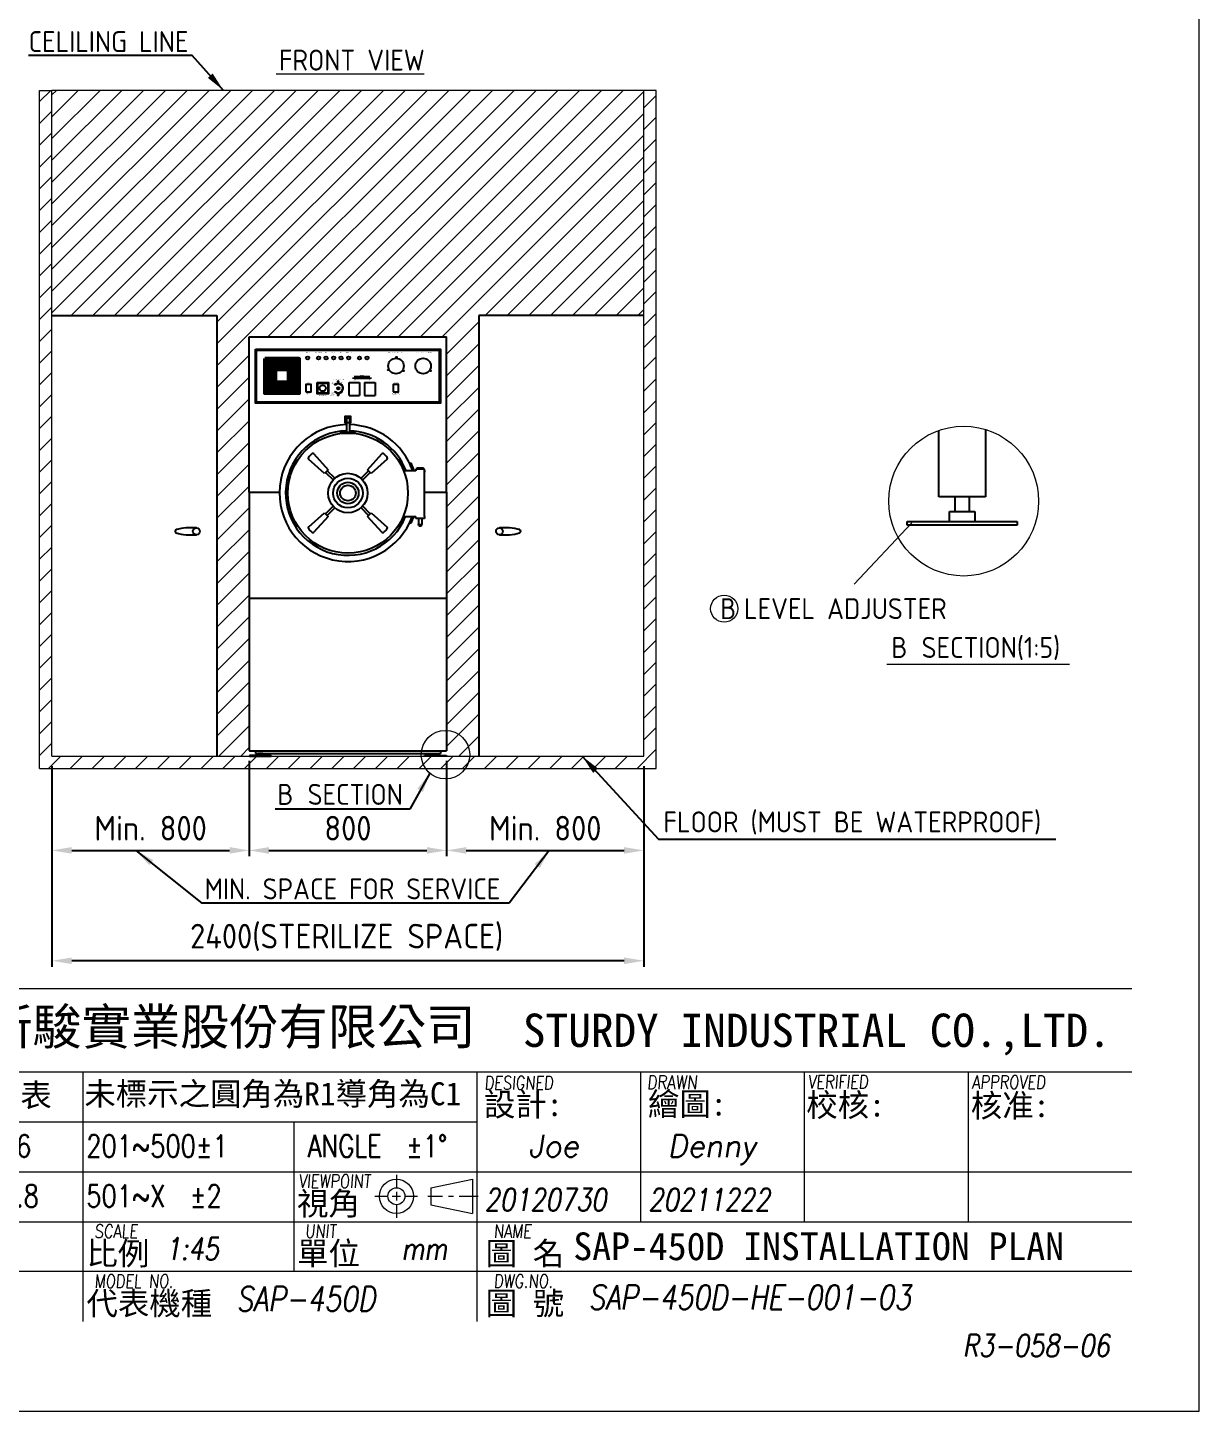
# Model space of a CAD drawing. Header units: millimetres. Extents: x -206125 to -192940, y -10422 to -1152.
# Drawn here: x -197691 to -192940, y -10422 to -4811 of the extents above; entities that cross this region are included whole.
import ezdxf

# ---------------------------------------------------------------- set-up
doc = ezdxf.new("R2010")
doc.units = ezdxf.units.MM
doc.header["$MEASUREMENT"] = 0
doc.linetypes.add('HIDDEN', pattern=[9.525, 6.35, -3.175])
doc.layers.get('0').update_dxf_attribs({"lineweight": 25})
for name, color, linetype, lineweight in [('D', 3, 'Continuous', 13), ('F', 7, 'Continuous', 15), ('H', 2, 'HIDDEN', 15), ('S', 4, 'Continuous', 15), ('T', 4, 'Continuous', 15)]:
    doc.layers.add(name, color=color, linetype=linetype, lineweight=lineweight)
doc.styles.get("Standard").update_dxf_attribs({"font": 'KAIU.TTF'})
doc.styles.add('STU25', font='isocp2.shx')
doc.styles.add('Text', font='romans.shx', dxfattribs={"width": 0.8, "oblique": 10})
doc.dimstyles.new('STU25', dxfattribs={"dimscale": 40, "dimtxt": 2.5, "dimasz": 2, "dimexe": 0.6, "dimexo": 1, "dimgap": 1, "dimtad": 1, "dimdsep": 46, "dimtxsty": 'STU25', "dimcen": 2, "dimazin": 2, "dimtfac": 1, "dimtmove": 0, "dimatfit": 3, "dimfxl": 0, "dimtolj": 1, "dimtzin": 0, "dimarcsym": 0})
doc.dimstyles.new('STU25$7', dxfattribs={"dimscale": 40, "dimtxt": 2.5, "dimasz": 2, "dimexe": 1.25, "dimexo": 0.625, "dimgap": 1, "dimtad": 0, "dimdec": 4, "dimdsep": 46, "dimtxsty": 'STU25', "dimcen": 2.5, "dimazin": 2, "dimtfac": 1, "dimtdec": 4, "dimtmove": 0, "dimatfit": 3, "dimfxl": 0, "dimtolj": 1, "dimtzin": 0, "dimarcsym": 0})

# ---------------------------------------------------------------- blocks, each defined once
blk = doc.blocks.new('*D5')
at = {"layer": 'D', "color": 0, "lineweight": -2}
for p, q in [((-195992.2, -7783.8), (-195992.2, -8171.1)), ((-195192.2, -7804.8), (-195192.2, -8171.1)), ((-195912.2, -8147.1), (-195272.2, -8147.1))]:
    blk.add_line(p, q, dxfattribs=at)
at = {"layer": 'D', "color": 0}
for points in [[(-195912.2, -8133.7), (-195912.2, -8160.4), (-195992.2, -8147.1)], [(-195272.2, -8160.4), (-195272.2, -8133.7), (-195192.2, -8147.1)]]:
    blk.add_solid(points, dxfattribs=at)
at = {"layer": 'Defpoints', "color": 0}
for p in [(-195992.2, -7743.8), (-195192.2, -7764.8), (-195192.2, -8147.1)]:
    blk.add_point(p, dxfattribs=at)
at = {"layer": 'D', "color": 0, "insert": (-195592.2, -8057.1), "char_height": 100, "attachment_point": 5, "style": 'STU25'}
blk.add_mtext('\\A1;Min. 800', dxfattribs=at)
blk = doc.blocks.new('*D4')
at = {"layer": 'D', "color": 0, "lineweight": -2}
for p, q in [((-196792.2, -7783.8), (-196792.2, -8171.1)), ((-197592.2, -7804.8), (-197592.2, -8171.1)), ((-197512.2, -8147.1), (-196872.2, -8147.1))]:
    blk.add_line(p, q, dxfattribs=at)
at = {"layer": 'D', "color": 0}
for points in [[(-197512.2, -8133.7), (-197512.2, -8160.4), (-197592.2, -8147.1)], [(-196872.2, -8160.4), (-196872.2, -8133.7), (-196792.2, -8147.1)]]:
    blk.add_solid(points, dxfattribs=at)
at = {"layer": 'Defpoints', "color": 0}
for p in [(-197592.2, -7764.8), (-196792.2, -7743.8), (-196792.2, -8147.1)]:
    blk.add_point(p, dxfattribs=at)
at = {"layer": 'D', "color": 0, "insert": (-197192.2, -8057.1), "char_height": 100, "attachment_point": 5, "style": 'STU25'}
blk.add_mtext('\\A1;Min. 800', dxfattribs=at)
blk = doc.blocks.new('*D15')
at = {"layer": 'D', "color": 0, "lineweight": -2}
for p, q in [((-196792.2, -7783.8), (-196792.2, -8171.1)), ((-195992.2, -7783.8), (-195992.2, -8171.1)), ((-196712.2, -8147.1), (-196072.2, -8147.1))]:
    blk.add_line(p, q, dxfattribs=at)
at = {"layer": 'D', "color": 0}
for points in [[(-196712.2, -8133.7), (-196712.2, -8160.4), (-196792.2, -8147.1)], [(-196072.2, -8160.4), (-196072.2, -8133.7), (-195992.2, -8147.1)]]:
    blk.add_solid(points, dxfattribs=at)
at = {"layer": 'Defpoints', "color": 0}
for p in [(-196792.2, -7743.8), (-195992.2, -7743.8), (-195992.2, -8147.1)]:
    blk.add_point(p, dxfattribs=at)
at = {"layer": 'D', "color": 0, "insert": (-196392.2, -8057.1), "char_height": 100, "attachment_point": 5, "style": 'STU25'}
blk.add_mtext('\\A1;800', dxfattribs=at)
blk = doc.blocks.new('*D21')
at = {"layer": 'D', "color": 0, "lineweight": -2}
for p, q in [((-197592.2, -7804.8), (-197592.2, -8618.7)), ((-195192.2, -7804.8), (-195192.2, -8618.7)), ((-195272.2, -8594.7), (-197512.2, -8594.7))]:
    blk.add_line(p, q, dxfattribs=at)
at = {"layer": 'D', "color": 0}
for points in [[(-197512.2, -8581.3), (-197512.2, -8608), (-197592.2, -8594.7)], [(-195272.2, -8608), (-195272.2, -8581.3), (-195192.2, -8594.7)]]:
    blk.add_solid(points, dxfattribs=at)
at = {"layer": 'Defpoints', "color": 0}
for p in [(-197592.2, -7764.8), (-195192.2, -7764.8), (-197592.2, -8594.7)]:
    blk.add_point(p, dxfattribs=at)
at = {"layer": 'D', "color": 0, "insert": (-196397.3, -8499.7), "char_height": 100, "attachment_point": 5, "style": 'STU25'}
blk.add_mtext('\\A1;{\\Fisocp2.shx;2400(STERILIZE SPACE)}', dxfattribs=at)
blk = doc.blocks.new('新駿LOGO')
at = {"attachment_point": 1, "style": 'STU25'}
for s, insert, char_height in [('{\\f標楷體|b0|i0|c136|p65;新駿實業股份有限公司}', (-504.12, -439.33), 3.25), ('{\\f標楷體|b0|i0|c136|p65;STURDY\\H0.9667x; \\H1.034x;INDUSTRIAL CO.,LTD.}', (-455.51, -439.78), 3)]:
    blk.add_mtext(s, dxfattribs=dict(at, insert=insert, char_height=char_height))
blk = doc.blocks.new('H421')
at = {"layer": 'F', "color": 7}
for p, q in [((155.91, 38.09), (286.91, 38.09)), ((211.36, 38.09), (286.91, 38.09)), ((155.91, 30.59), (286.91, 30.59)), ((192.41, 30.59), (192.41, 17.09)), ((242.66, 30.59), (242.66, 17.09)), ((257.41, 30.59), (257.41, 17.09)), ((272.16, 30.59), (272.16, 17.09)), ((155.91, 26.09), (227.91, 26.09)), ((211.41, 26.09), (211.41, 17.09)), ((155.91, 21.59), (286.91, 21.59)), ((214.91, 21.59), (286.91, 21.59)), ((227.91, 21.59), (286.91, 21.59)), ((155.91, 17.09), (286.91, 17.09)), ((211.41, 17.09), (211.41, 12.59)), ((227.91, 17.09), (227.91, 8.09)), ((286.91, 12.59), (155.91, 12.59))]:
    blk.add_line(p, q, dxfattribs=at)
at = {"layer": 'F'}
for p, q in [((227.91, 30.59), (227.91, 17.09)), ((192.41, 17.09), (192.41, 8.09))]:
    blk.add_line(p, q, dxfattribs=at)
at = {"layer": 'F', "color": 0}
for p, q in [((220.66, 21.32), (220.66, 20.14)), ((223.77, 20.14), (227.5, 20.92)), ((223.77, 20.14), (223.77, 18.62)), ((227.5, 20.92), (227.5, 17.84)), ((218.72, 19.38), (219.89, 19.38)), ((220.27, 19.38), (221.04, 19.38)), ((220.66, 19.77), (220.66, 19)), ((221.42, 19.38), (222.57, 19.38)), ((223.49, 19.38), (224.81, 19.38)), ((225.34, 19.38), (225.81, 19.38)), ((226.31, 19.38), (228.03, 19.38)), ((220.66, 18.62), (220.66, 17.45)), ((223.77, 18.62), (227.5, 17.84))]:
    blk.add_line(p, q, dxfattribs=at)
for radius in [1.54, 0.762]:
    blk.add_circle((220.66, 19.38), radius, dxfattribs=at)
blk.add_blockref('新駿LOGO', (687.56, 475.62))
at = {"layer": 'F', "lineweight": -3}
for s, height, p in [('未標示之圓角為R1導角為C1', 2.0757, (192.54, 27.58)), ('未標註者一般公差表', 2.076, (164.12, 27.45)), ('設計:', 2.076, (228.54, 26.61)), ('繪圖:', 2.076, (243.32, 26.66)), ('校核:', 2.076, (257.59, 26.57)), ('核准:', 2.076, (272.41, 26.52)), ('視角', 2.076, (211.71, 17.69)), ('比例', 2.076, (192.73, 13.19)), ('單位', 2.076, (211.71, 13.19)), ('圖 名', 2.076, (228.7, 13.19)), ('代表機種', 2.076, (192.73, 8.69)), ('圖 號', 2.076, (228.7, 8.69))]:
    blk.add_text(s, height=height, dxfattribs=at).set_placement(p)
at = {"layer": 'F', "color": 1, "lineweight": 15, "style": 'Text', "oblique": 5, "width": 0.8}
for s, height, p in [('DESIGNED', 1.2, (228.57, 29.01)), ('DRAWN', 1.245, (243.23, 29.03)), ('VERIFIED', 1.2, (257.72, 29.09)), ('APPROVED', 1.2, (272.5, 29.06)), ('VIEWPOINT', 1.2, (211.83, 20.13)), ('SCALE', 1.2, (193.44, 15.63)), ('UNIT', 1.2, (212.42, 15.63)), ('NAME', 1.2, (229.41, 15.63)), ('MODEL NO.', 1.2, (193.44, 11.13)), ('DWG.NO.', 1.2, (229.41, 11.13))]:
    blk.add_text(s, height=height, dxfattribs=at).set_placement(p)
at = {"layer": 'F', "lineweight": 20, "style": 'Text', "width": 0.8}
for s, p in [('51~100±0.6', (174.32, 22.91)), ('201~500±1', (192.72, 22.91)), ('ANGLE  ±1%%D', (212.68, 22.91)), ('101~200±0.8', (173.63, 18.41)), ('501~X  ±2', (192.72, 18.41))]:
    blk.add_text(s, height=2, dxfattribs=at).set_placement(p)

msp = doc.modelspace()

# ---------------------------------------------------------------- hatches: boundary and pattern name
h = msp.add_hatch(color=256)
h.paths.add_polyline_path([(-196767.24, -6113.847), (-196767.24, -6333.847), (-196017.24, -6333.847), (-196017.24, -6113.847)])
h.paths.add_polyline_path([(-196762.24, -6118.847), (-196762.24, -6328.847), (-196022.24, -6328.847), (-196022.24, -6118.847)], flags=16)
h = msp.add_hatch(color=2)
h.paths.add_polyline_path([(-196471.24, -6249.597), (-196517.24, -6249.597), (-196517.24, -6295.597), (-196471.24, -6295.597)])
h.paths.add_polyline_path([(-196474.24, -6252.597), (-196474.24, -6292.597), (-196514.24, -6292.597), (-196514.24, -6252.597)], flags=16)
h = msp.add_hatch(color=256)
h.paths.add_polyline_path([(-196444.657, -6258.016), (-196446.073, -6256.6, 0.01136804), (-196446.796, -6257.291), (-196443.968, -6260.119, -0.39222709), (-196419.51, -6259.194), (-196419.295, -6256.806, 0.03083087), (-196421.358, -6255.459), (-196420.457, -6253.671, 0.01136804), (-196421.34, -6253.201), (-196422.24, -6254.987, 0.30992327)])
h.paths.add_polyline_path([(-196422.143, -6288.38), (-196422.359, -6290.767, 0.55981906), (-196419.295, -6256.806), (-196419.51, -6259.194, -0.51491666)])
h.paths.add_polyline_path([(-196422.359, -6290.767), (-196422.143, -6288.38, -0.34118458), (-196443.968, -6285.575), (-196446.796, -6288.404, 0.01136804), (-196446.073, -6289.095), (-196444.657, -6287.679, 0.30810322)])
at = {"linetype": 'Continuous'}
for points in [[(-196760.529, -7761.847), (-196757.632, -7758.951), (-196757.632, -7761.847)], [(-196736.848, -7761.847), (-196733.951, -7761.847), (-196736.848, -7758.951)], [(-196047.632, -7761.847), (-196050.529, -7761.847), (-196047.632, -7758.951)], [(-196023.951, -7761.847), (-196026.848, -7758.951), (-196026.848, -7761.847)]]:
    msp.add_hatch(color=256, dxfattribs=at).paths.add_polyline_path(points)
at = {"layer": 'D'}
h = msp.add_hatch(dxfattribs=at)
h.set_pattern_fill('ANSI31', color=256, scale=500, style=0)
h.set_pattern_definition([(45, (17606.76, 12567.92), (-44.194174, 44.194174), [])])
h.paths.add_polyline_path([(-197592.24, -5064.847), (-195192.24, -5064.847), (-195192.24, -5977.912), (-195861.456, -5977.912), (-195861.456, -7764.847), (-195992.74, -7764.847), (-195992.74, -7761.847), (-196026.848, -7761.847), (-196026.848, -7753.847), (-196017.24, -7753.847), (-196017.24, -7743.847), (-195992.24, -7743.847), (-195992.24, -7123.847), (-195992.24, -6693.847), (-195992.24, -6063.847), (-196792.24, -6063.847), (-196792.24, -6693.847), (-196792.24, -7123.847), (-196792.24, -7743.847), (-196767.24, -7743.847), (-196767.24, -7753.847), (-196757.632, -7753.847), (-196757.632, -7761.847), (-196791.74, -7761.847), (-196791.74, -7764.847), (-196923.024, -7764.847), (-196923.024, -5977.912), (-197592.24, -5977.912)])
at = {"layer": 'H', "ltscale": 5}
h = msp.add_hatch(dxfattribs=at)
h.set_pattern_fill('ANSI31', color=256, scale=500, style=0)
h.set_pattern_definition([(45, (20607.33, 12851.08), (-44.194174, 44.194174), [])])
h.paths.add_polyline_path([(-195142.24, -7814.847), (-195142.24, -5064.847), (-195192.24, -5064.847), (-195192.24, -7764.847), (-197592.24, -7764.847), (-197592.24, -5064.847), (-197642.24, -5064.847), (-197642.24, -7814.847)])
h.paths.add_polyline_path([(-195142.24, -5064.847), (-195192.24, -5064.847)], flags=16)
h.paths.add_polyline_path([(-197642.24, -5064.847), (-197592.24, -5064.847)], flags=16)

# ---------------------------------------------------------------- linework, layer by layer
for p, q in [((-197592.24, -5977.912), (-196923.024, -5977.912)), ((-196923.024, -5977.912), (-196923.024, -7764.847)), ((-195861.456, -5977.912), (-195861.456, -7764.847)), ((-195192.24, -5977.912), (-195861.456, -5977.912)), ((-196792.24, -6063.847), (-195992.24, -6063.847)), ((-196792.24, -6693.847), (-196792.24, -6063.847)), ((-195992.24, -6693.847), (-195992.24, -6063.847)), ((-196762.24, -6118.847), (-196022.24, -6118.847)), ((-196762.24, -6328.847), (-196762.24, -6118.847)), ((-196022.24, -6118.847), (-196022.24, -6328.847)), ((-196443.968, -6260.119), (-196446.796, -6257.291)), ((-196444.657, -6258.016), (-196446.073, -6256.6)), ((-196422.24, -6254.987), (-196421.34, -6253.201)), ((-196421.358, -6255.459), (-196420.457, -6253.671)), ((-196387.59, -6249.847), (-196344.89, -6249.847)), ((-196387.59, -6302.347), (-196387.59, -6249.847)), ((-196344.89, -6249.847), (-196344.89, -6302.347)), ((-196324.59, -6249.847), (-196281.89, -6249.847)), ((-196324.59, -6249.847), (-196324.59, -6302.347)), ((-196281.89, -6249.847), (-196281.89, -6302.347)), ((-196022.24, -6328.847), (-196762.24, -6328.847)), ((-196443.968, -6285.575), (-196446.796, -6288.404)), ((-196444.657, -6287.679), (-196446.073, -6289.095)), ((-196387.59, -6302.347), (-196344.89, -6302.347)), ((-196324.59, -6302.347), (-196281.89, -6302.347)), ((-196404.74, -6388.847), (-196404.74, -6409.847)), ((-196381.74, -6386.847), (-196402.74, -6386.847)), ((-196398.24, -6393.347), (-196398.24, -6452.347)), ((-196398.24, -6393.347), (-196386.24, -6393.347)), ((-196386.24, -6393.347), (-196386.24, -6452.347)), ((-196379.74, -6409.847), (-196379.74, -6388.847)), ((-196361.24, -6452.347), (-196423.24, -6452.347)), ((-196423.24, -6452.347), (-196423.24, -6454.347)), ((-196402.74, -6411.847), (-196398.24, -6411.847)), ((-196398.24, -6411.847), (-196386.24, -6411.847)), ((-196386.24, -6411.847), (-196381.74, -6411.847)), ((-196361.24, -6454.347), (-196361.24, -6452.347)), ((-196423.24, -6454.347), (-196361.24, -6454.347)), ((-196141.746, -6578.435), (-196136.33, -6575.853)), ((-196113.282, -6595.847), (-196112.782, -6595.347)), ((-196113.282, -6600.347), (-196113.282, -6595.847)), ((-196113.282, -6600.347), (-196112.782, -6600.847)), ((-196112.782, -6595.347), (-196085.782, -6595.347)), ((-196085.782, -6600.847), (-196112.782, -6600.847)), ((-196085.782, -6595.347), (-196085.282, -6595.847)), ((-196085.282, -6600.347), (-196085.782, -6600.847)), ((-196085.282, -6600.347), (-196085.282, -6595.847)), ((-196081.782, -6606.847), (-196081.782, -6612.847)), ((-196792.24, -6693.847), (-196792.24, -7123.847)), ((-196792.24, -6693.847), (-196669.711, -6693.847)), ((-196792.24, -6693.847), (-196669.711, -6693.847)), ((-196081.782, -6693.847), (-195992.24, -6693.847)), ((-196081.782, -6693.847), (-195992.24, -6693.847)), ((-195992.24, -6693.847), (-195992.24, -7123.847)), ((-196141.746, -6817.259), (-196136.33, -6819.841)), ((-196105.632, -6800.847), (-196105.632, -6825.347)), ((-196104.282, -6830.347), (-196105.632, -6825.347)), ((-196105.632, -6825.347), (-196092.932, -6825.347)), ((-196104.282, -6830.347), (-196094.282, -6830.347)), ((-196094.282, -6830.347), (-196092.932, -6825.347)), ((-196092.932, -6800.847), (-196092.932, -6825.347)), ((-196792.24, -7123.847), (-195992.24, -7123.847)), ((-196792.24, -7123.847), (-195992.24, -7123.847)), ((-196792.24, -7123.847), (-196792.24, -7743.847)), ((-195992.24, -7123.847), (-195992.24, -7743.847)), ((-196792.24, -7743.847), (-195992.24, -7743.847))]:
    msp.add_line(p, q)
at = {"color": 2, "lineweight": 50}
for p, q in [((-196729.24, -6152.847), (-196685.24, -6196.847)), ((-196633.24, -6196.847), (-196589.24, -6152.847)), ((-196685.24, -6248.847), (-196729.24, -6292.847)), ((-196633.24, -6248.847), (-196589.24, -6292.847))]:
    msp.add_line(p, q, dxfattribs=at)
at = {"lineweight": 50}
for p, q in [((-196335.74, -6229.847), (-196335.74, -6224.847)), ((-196366.24, -6229.847), (-196303.24, -6229.847)), ((-196366.24, -6229.847), (-196366.24, -6234.847)), ((-196303.24, -6229.847), (-196303.24, -6234.847))]:
    msp.add_line(p, q, dxfattribs=at)
at = {"linetype": 'Continuous'}
for p, q in [((-193996.681, -6712.979), (-193996.681, -6444.154)), ((-193806.681, -6440.179), (-193806.681, -6712.979)), ((-196486.707, -6618.23), (-196551.407, -6559.893)), ((-196530.194, -6538.68), (-196471.858, -6603.38)), ((-196312.622, -6603.38), (-196254.286, -6538.68)), ((-196233.073, -6559.893), (-196297.773, -6618.23)), ((-196471.858, -6603.38), (-196486.707, -6618.23)), ((-196482.641, -6614.164), (-196452.067, -6644.737)), ((-196445.35, -6638.02), (-196475.923, -6607.446)), ((-196308.557, -6607.446), (-196339.13, -6638.02)), ((-196332.412, -6644.737), (-196301.839, -6614.164)), ((-196297.773, -6618.23), (-196312.622, -6603.38)), ((-196116.782, -6608.347), (-196165.785, -6608.347)), ((-196116.782, -6600.847), (-196116.782, -6608.347)), ((-196081.782, -6600.847), (-196116.782, -6600.847)), ((-196081.782, -6608.347), (-196081.782, -6600.847)), ((-196081.782, -6793.347), (-196081.782, -6608.347)), ((-193806.681, -6712.979), (-193996.681, -6712.979)), ((-193931.681, -6712.979), (-193931.681, -6772.979)), ((-193871.681, -6772.979), (-193871.681, -6712.979)), ((-196551.023, -6835.455), (-196486.707, -6777.465)), ((-196486.707, -6777.465), (-196471.858, -6792.314)), ((-196452.067, -6750.957), (-196482.641, -6781.531)), ((-196475.923, -6788.248), (-196445.35, -6757.675)), ((-196339.13, -6757.675), (-196308.557, -6788.248)), ((-196301.839, -6781.531), (-196332.412, -6750.957)), ((-196312.622, -6792.314), (-196297.773, -6777.465)), ((-196297.773, -6777.465), (-196233.073, -6835.801)), ((-193953.643, -6772.979), (-193849.72, -6772.979)), ((-193953.643, -6812.979), (-193953.643, -6772.979)), ((-193849.72, -6772.979), (-193849.72, -6812.979)), ((-196471.858, -6792.314), (-196530.194, -6857.014)), ((-196254.632, -6856.63), (-196312.622, -6792.314)), ((-196168.249, -6793.347), (-196116.782, -6793.347)), ((-196116.782, -6800.847), (-196116.782, -6793.347)), ((-196081.782, -6800.847), (-196116.782, -6800.847)), ((-196081.782, -6793.347), (-196081.782, -6800.847)), ((-194124.181, -6812.979), (-193679.181, -6812.979)), ((-194124.181, -6827.979), (-194124.181, -6812.979)), ((-193679.181, -6827.979), (-194124.181, -6827.979)), ((-193679.181, -6812.979), (-193679.181, -6827.979)), ((-196702.74, -7761.847), (-196791.74, -7761.847)), ((-196791.74, -7761.847), (-196791.74, -7764.847)), ((-196791.74, -7764.847), (-196702.74, -7764.847)), ((-196767.24, -7743.847), (-196767.24, -7753.847)), ((-196767.24, -7753.847), (-196727.24, -7753.847)), ((-196736.848, -7753.847), (-196757.632, -7753.847)), ((-196757.632, -7753.847), (-196757.632, -7761.847)), ((-196752.436, -7753.847), (-196752.436, -7761.847)), ((-196742.044, -7753.847), (-196742.044, -7761.847)), ((-196736.848, -7761.847), (-196736.848, -7753.847)), ((-196733.951, -7761.847), (-196736.848, -7758.951)), ((-196727.24, -7753.847), (-196057.24, -7753.847)), ((-196702.74, -7764.847), (-196702.74, -7761.847)), ((-196081.74, -7761.847), (-195992.74, -7761.847)), ((-196081.74, -7764.847), (-196081.74, -7761.847)), ((-195992.74, -7764.847), (-196081.74, -7764.847)), ((-196057.24, -7753.847), (-196017.24, -7753.847)), ((-196050.529, -7761.847), (-196047.632, -7758.951)), ((-196047.632, -7753.847), (-196026.848, -7753.847)), ((-196047.632, -7761.847), (-196047.632, -7753.847)), ((-196042.436, -7753.847), (-196042.436, -7761.847)), ((-196032.044, -7753.847), (-196032.044, -7761.847)), ((-196026.848, -7753.847), (-196026.848, -7761.847)), ((-196017.24, -7743.847), (-196017.24, -7753.847)), ((-195992.74, -7761.847), (-195992.74, -7764.847))]:
    msp.add_line(p, q, dxfattribs=at)
for points in [[(-196767.24, -6113.847), (-196017.24, -6113.847), (-196017.24, -6333.847), (-196767.24, -6333.847)], [(-196563.24, -6287.597), (-196541.24, -6287.597), (-196541.24, -6257.597), (-196563.24, -6257.597)], [(-196208.89, -6287.597), (-196186.89, -6287.597), (-196186.89, -6257.597), (-196208.89, -6257.597)]]:
    msp.add_lwpolyline(points, close=True)
at = {"color": 2, "lineweight": 50}
for points in [[(-196729.24, -6152.847), (-196589.24, -6152.847), (-196589.24, -6292.847), (-196729.24, -6292.847)], [(-196725.24, -6156.847), (-196593.24, -6156.847), (-196593.24, -6288.847), (-196725.24, -6288.847)], [(-196721.24, -6160.847), (-196597.24, -6160.847), (-196597.24, -6284.847), (-196721.24, -6284.847)], [(-196717.24, -6164.847), (-196601.24, -6164.847), (-196601.24, -6280.847), (-196717.24, -6280.847)], [(-196713.24, -6168.847), (-196605.24, -6168.847), (-196605.24, -6276.847), (-196713.24, -6276.847)], [(-196709.24, -6172.847), (-196609.24, -6172.847), (-196609.24, -6272.847), (-196709.24, -6272.847)], [(-196705.24, -6176.847), (-196613.24, -6176.847), (-196613.24, -6268.847), (-196705.24, -6268.847)], [(-196701.24, -6180.847), (-196617.24, -6180.847), (-196617.24, -6264.847), (-196701.24, -6264.847)], [(-196697.24, -6184.847), (-196621.24, -6184.847), (-196621.24, -6260.847), (-196697.24, -6260.847)], [(-196693.24, -6188.847), (-196625.24, -6188.847), (-196625.24, -6256.847), (-196693.24, -6256.847)], [(-196689.24, -6192.847), (-196629.24, -6192.847), (-196629.24, -6252.847), (-196689.24, -6252.847)], [(-196685.24, -6196.847), (-196633.24, -6196.847), (-196633.24, -6248.847), (-196685.24, -6248.847)]]:
    msp.add_lwpolyline(points, close=True, dxfattribs=at)
at = {"color": 2}
for points in [[(-196517.24, -6249.597), (-196471.24, -6249.597), (-196471.24, -6295.597), (-196517.24, -6295.597)], [(-196514.24, -6252.597), (-196474.24, -6252.597), (-196474.24, -6292.597), (-196514.24, -6292.597)]]:
    msp.add_lwpolyline(points, close=True, dxfattribs=at)
for centre, radius in [((-196555.24, -6150.097), 6.5), ((-196511.24, -6150.097), 6.5), ((-196480.74, -6150.097), 6.5), ((-196450.24, -6150.097), 6.5), ((-196419.74, -6150.097), 6.5), ((-196389.24, -6150.097), 6.5), ((-196345.24, -6150.097), 6.5), ((-196314.74, -6150.097), 6.5), ((-196197.24, -6182.597), 31.5), ((-196195.357, -6146.662), 1.25), ((-196087.24, -6182.597), 31.5), ((-196229.316, -6198.941), 1.25), ((-196167.048, -6202.204), 1.25), ((-196057.048, -6202.204), 1.25), ((-196494.24, -6272.597), 12.5), ((-196392.24, -6697.847), 243.5), ((-196392.24, -6697.847), 80), ((-196392.24, -6697.847), 60), ((-196392.24, -6697.847), 43.5), ((-196392.24, -6697.847), 31.5), ((-197006.648, -6853.014), 13.838), ((-195777.832, -6853.014), 13.838)]:
    msp.add_circle(centre, radius)
at = {"lineweight": 25}
for centre, radius in [((-196431.24, -6272.847), 5), ((-196431.24, -6245.347), 2.1), ((-196431.24, -6300.347), 2.1)]:
    msp.add_circle(centre, radius, dxfattribs=at)
for centre, radius, start, end in [((-196431.24, -6272.847), 22, 132.394749, 135), ((-196431.24, -6272.847), 20, 63.256316, 132.134016), ((-196431.24, -6272.847), 20, 227.865984, 60.390332), ((-196431.24, -6272.847), 18, 225, 135), ((-196431.24, -6272.847), 22, 60.651065, 63.256316), ((-196431.24, -6272.847), 22, 225, 227.605251), ((-196402.74, -6388.847), 2, 90, 180), ((-196381.74, -6388.847), 2, 0, 90), ((-196392.24, -6697.847), 277.5, 91.238924, 339.87044), ((-196392.24, -6697.847), 252.5, 91.361612, 337.776666), ((-196402.74, -6409.847), 2, 180, 270), ((-196392.24, -6697.847), 277.5, 18.815545, 88.761076), ((-196392.24, -6697.847), 252.5, 20.760074, 88.638388), ((-196381.74, -6409.847), 2, 270, 0), ((-196392.24, -6697.847), 277.5, 18.815545, 25.487446), ((-196392.24, -6697.847), 283.5, 18.402875, 25.487446), ((-197085.664, -6853.014), 7.438, 92.871294, 267.128706), ((-197026.278, -7090.897), 252.485, 85.540935, 104.343446), ((-196392.24, -6697.847), 277.5, 334.512554, 339.87044), ((-196392.24, -6697.847), 283.5, 334.512554, 340.314276), ((-195758.202, -7090.897), 252.485, 75.656554, 94.459065), ((-195698.816, -6853.014), 7.438, 272.871294, 87.128706), ((-197026.278, -6615.131), 252.485, 255.656554, 274.459065), ((-195758.202, -6615.131), 252.485, 265.540935, 284.343446)]:
    msp.add_arc(centre, radius, start, end)
at = {"linetype": 'Continuous'}
for centre, radius, start, end in [((-196547.867, -6556.353), 5.007, 146.352885, 225), ((-196505.606, -6584.481), 55.773, 123.647115, 146.352885), ((-196533.734, -6542.22), 5.007, 39.078128, 123.647115), ((-196250.746, -6542.22), 5.007, 56.352885, 135), ((-196278.874, -6584.481), 55.773, 33.647115, 56.352885), ((-196236.613, -6556.353), 5.007, 309.078128, 33.647115), ((-196547.867, -6839.341), 5.007, 129.078078, 213.647115), ((-196505.606, -6811.213), 55.773, 213.647115, 236.352885), ((-196278.874, -6811.213), 55.773, 303.647115, 326.352885), ((-196236.613, -6839.341), 5.007, 326.352885, 45), ((-196533.734, -6853.474), 5.007, 236.352885, 315), ((-196250.746, -6853.474), 5.007, 219.078078, 303.647115)]:
    msp.add_arc(centre, radius, start, end, dxfattribs=at)
at = {"layer": 'D'}
for p, q in [((-196682.648, -4997.961), (-196083.597, -4997.961)), ((-194207.343, -7392.05), (-193466.97, -7392.05))]:
    msp.add_line(p, q, dxfattribs=at)
at = {"layer": 'D', "linetype": 'Continuous'}
msp.add_line((-194106.246, -6819.279), (-194339.961, -7066.855), dxfattribs=at)
at = {"layer": 'D'}
for centre, radius in [((-193895.646, -6730.592), 303.734), ((-194866.476, -7166.743), 55), ((-195996.746, -7758.731), 98.378)]:
    msp.add_circle(centre, radius, dxfattribs=at)
at = {"layer": 'F', "color": 6}
msp.add_lwpolyline([(-206125.197, -1151.799), (-206125.197, -10421.799), (-192940.197, -10421.799), (-192940.197, -1151.799)], close=True, dxfattribs=at)
msp.add_lwpolyline([(-206125.197, -1151.799), (-206125.197, -10421.799), (-192940.197, -10421.799), (-192940.197, -1151.799)], close=True, dxfattribs=at)
at = {"layer": 'S', "linetype": 'Continuous'}
for p, q in [((-197642.24, -7814.847), (-197642.24, -5064.847)), ((-197642.24, -5064.847), (-197592.24, -5064.847)), ((-197592.24, -7764.847), (-197592.24, -5064.847)), ((-195142.24, -5064.847), (-197592.24, -5064.847)), ((-195192.24, -7764.847), (-195192.24, -5064.847)), ((-195142.24, -5064.847), (-195192.24, -5064.847)), ((-195142.24, -7814.847), (-195142.24, -5064.847)), ((-197592.24, -7764.847), (-195192.24, -7764.847)), ((-197642.24, -7814.847), (-195142.24, -7814.847))]:
    msp.add_line(p, q, dxfattribs=at)
at = {"layer": 'S'}
for p, q in [((-197642.24, -5064.847), (-197592.24, -5064.847)), ((-197642.24, -5064.847), (-197592.24, -5064.847)), ((-195142.24, -5064.847), (-195192.24, -5064.847)), ((-195142.24, -5064.847), (-195192.24, -5064.847)), ((-195192.24, -5764.847), (-195192.24, -5754.847))]:
    msp.add_line(p, q, dxfattribs=at)

# ---------------------------------------------------------------- block references
at = {"xscale": 45, "yscale": 45, "zscale": 45}
msp.add_blockref('H421', (-206125.197, -10421.799), dxfattribs=at)

# ---------------------------------------------------------------- texts
for s, insert, char_height, width, attachment_point in [('{\\fArial|b0|i0|c0|p34;POWER}', (-196565.24, -6126.847), 3.5, 19.50054, 1), ('{\\fArial|b0|i0|c0|p34;ADD WATER}', (-196511.239, -6128.614), 3.5, 29.9713, 5), ('{\\fArial|b0|i0|c0|p34;HEAT}', (-196480.739, -6128.614), 3.5, 19, 5), ('{\\fArial|b0|i0|c0|p34;STERI}.', (-196449.66, -6128.614), 3.5, 19, 5), ('{\\fArial|b0|i0|c0|p34;DRY}', (-196425.24, -6126.847), 3.5, 14.99983, 1), ('{\\fArial|b0|i0|c0|p34;COMPLETE}', (-196403.24, -6126.847), 3.5, 23.49974, 1), ('{\\fArial|b0|i0|c0|p34;CHAMBER PRESSURE GAUGE}', (-196234.24, -6126.847), 3.5, 77.43945, 1), ('{\\fArial|b0|i0|c0|p34;JACKET PRESSURE GAUGE}', (-196118.24, -6126.847), 3.5, 67.407, 1), ('{\\fArial|b0|i0|c0|p34;TIMER}', (-196335.74, -6221.341), 3.5, 59.839, 5), ('{\\fArial|b0|i0|c0|p34;ON}', (-196557.24, -6248.347), 5, 14.49951, 1), ('{\\fArial|b1|i0|c0|p34;0.9}', (-196458.793, -6249.847), 4, 25.84153, 1), ('{\\fArial|b0|i0|c0|p34;PRESSURE CONTROL}', (-196457.74, -6234.847), 3.5, 56.4195, 1), ('{\\fArial|b1|i0|c0|p34;1.2}', (-196420.24, -6247.847), 4, 11.85227, 1), ('{\\fArial|b0|i0|c0|p34;STERI.}', (-196373.776, -6237.847), 3.5, 43.963, 1), ('{\\fArial|b0|i0|c0|p34;DRY}', (-196308.74, -6237.847), 3.5, 35.41234, 1), ('{\\fArial|b0|i0|c0|p34;OFF}', (-196559.24, -6292.347), 5, 16.49951, 1), ('{\\fArial|b0|i0|c0|p34;EMERGENCY}', (-196508.24, -6300.847), 3.5, 23.5, 1), ('\\A1;{\\fArial|b1|i1|c0|p34;kg/cm\\H0.7x;\\S2^  ;}', (-196464.74, -6296.847), 4, 25.94918, 1), ('{\\fArial|b1|i0|c0|p34;2.1}', (-196458.74, -6288.847), 4, 25.7884, 1)]:
    msp.add_mtext(s, dxfattribs=dict(insert=insert, char_height=char_height, width=width, attachment_point=attachment_point))
at = {"char_height": 5, "attachment_point": 1}
for s, insert in [('{\\fARIAL|b0|i0|c0|p34;LIQUID}', (-196209.24, -6248.347)), ('{\\fArial|b0|i0|c0|p34;NORMAL}', (-196212.24, -6292.347))]:
    msp.add_mtext(s, dxfattribs=dict(at, insert=insert))
at = {"layer": 'D', "color": 4}
msp.add_text('SAP-450D INSTALLATION PLAN', height=112.5, dxfattribs=at).set_placement((-195478.282, -9808.764))
at = {"layer": 'D', "color": 11, "char_height": 85, "attachment_point": 1}
for s, insert in [('{\\Fisocp.shx;\\C3;CELILING LINE}', (-197686.992, -4824.661)), ('{\\Fisocp2.shx;\\C3;FRONT VIEW}', (-196671.784, -4899.61)), ('{\\Fisocp2.shx;\\C3;B\\f???|b0|i0|c0|p65; \\Fisocp2.shx;LEVEL ADJUSTER}', (-194882.991, -7124.246)), ('{\\Fisocp2.shx;\\C3;B\\f標楷體|b0|i0|c136|p65; \\Fisocp2.shx;SECTION(1:5)}', (-194188.925, -7281.466)), ('{\\Fisocp2.shx;\\C3;B\\f標楷體|b0|i0|c136|p65; \\Fisocp2.shx;SECTION}', (-196678.386, -7877.387)), ('{\\Fisocp2.shx;\\C3;FLOOR (MUST BE WATERPROOF)}', (-195112.877, -7989.039)), ('{\\Fisocp2.shx;\\C3;MIN. SPACE FOR SERVICE}', (-196973.596, -8260.515))]:
    msp.add_mtext(s, dxfattribs=dict(at, insert=insert))
at = {"layer": 'T', "lineweight": 20, "style": 'Text', "oblique": 10}
for s, p in [('Joe', (-195660.705, -9390.636)), ('Denny', (-195095.651, -9390.636))]:
    msp.add_text(s, height=90, dxfattribs=at).set_placement(p)
at = {"layer": 'T', "lineweight": 20, "style": 'Text', "oblique": 10, "width": 0.8}
for s, height, p in [('20120730', 90, (-195838.025, -9608.548)), ('20211222', 90, (-195174.275, -9608.548)), ('1:45', 90, (-197131.677, -9807.426)), ('mm', 90, (-196175.061, -9807.171)), ('SAP-450D', 99, (-196844.717, -10015.028)), ('SAP-450D-HE-001-03', 99, (-195416.938, -10008.734))]:
    msp.add_text(s, height=height, dxfattribs=at).set_placement(p)
at = {"layer": 'T', "linetype": 'Continuous', "lineweight": 20, "insert": (-193899.367, -10109.775), "char_height": 90, "attachment_point": 1, "style": 'Text'}
msp.add_mtext('{R3-058-06}', dxfattribs=at)

# ---------------------------------------------------------------- dimensions: what is measured, and where the dimension line sits
at = {"layer": 'D'}
dim = msp.add_linear_dim(base=(-196792.24, -8147.059), p1=(-197592.24, -7764.847), p2=(-196792.24, -7743.847), text='Min. <>', dimstyle='STU25', dxfattribs=at)
dim.commit()
dim.dimension.update_dxf_attribs({"geometry": '*D4', "text_midpoint": (-197192.24, -8057.059)})
for base, p1, p2, text, picture, middle in [((-197592.24, -8594.666), (-195192.24, -7764.847), (-197592.24, -7764.847), '{\\Fisocp2.shx;<>(STERILIZE SPACE)}', '*D21', (-196397.275, -8594.666)), ((-195192.24, -8147.059), (-195992.24, -7743.847), (-195192.24, -7764.847), 'Min. <>', '*D5', (-195592.24, -8147.059))]:
    dim = msp.add_linear_dim(base=base, p1=p1, p2=p2, text=text, dimstyle='STU25', dxfattribs=at)
    dim.commit()
    dim.dimension.update_dxf_attribs({"geometry": picture, "text_midpoint": middle, "dimtype": 160})
dim = msp.add_linear_dim(base=(-195992.24, -8147.059), p1=(-196792.24, -7743.847), p2=(-195992.24, -7743.847), dimstyle='STU25', dxfattribs=at)
dim.commit()
dim.dimension.update_dxf_attribs({"geometry": '*D15', "text_midpoint": (-196392.24, -8057.059)})

# ---------------------------------------------------------------- leaders
for points in [[(-196897.117, -5064.847), (-197023.539, -4923.372), (-197687.755, -4923.372)], [(-195442.428, -7764.847), (-195133.331, -8101.756), (-193521.625, -8101.756)], [(-196060.356, -7833.778), (-196141.401, -7979.224), (-196687.557, -7979.224)], [(-197252.152, -8147.059), (-196984.39, -8360.728)], [(-195576.105, -8147.059), (-195738.286, -8360.728), (-196984.39, -8360.728)]]:
    msp.add_leader(points, dimstyle='STU25$7', override={"dimgap": 1, "dimtad": 0}, dxfattribs=at)

doc.saveas('drawing.dxf')
